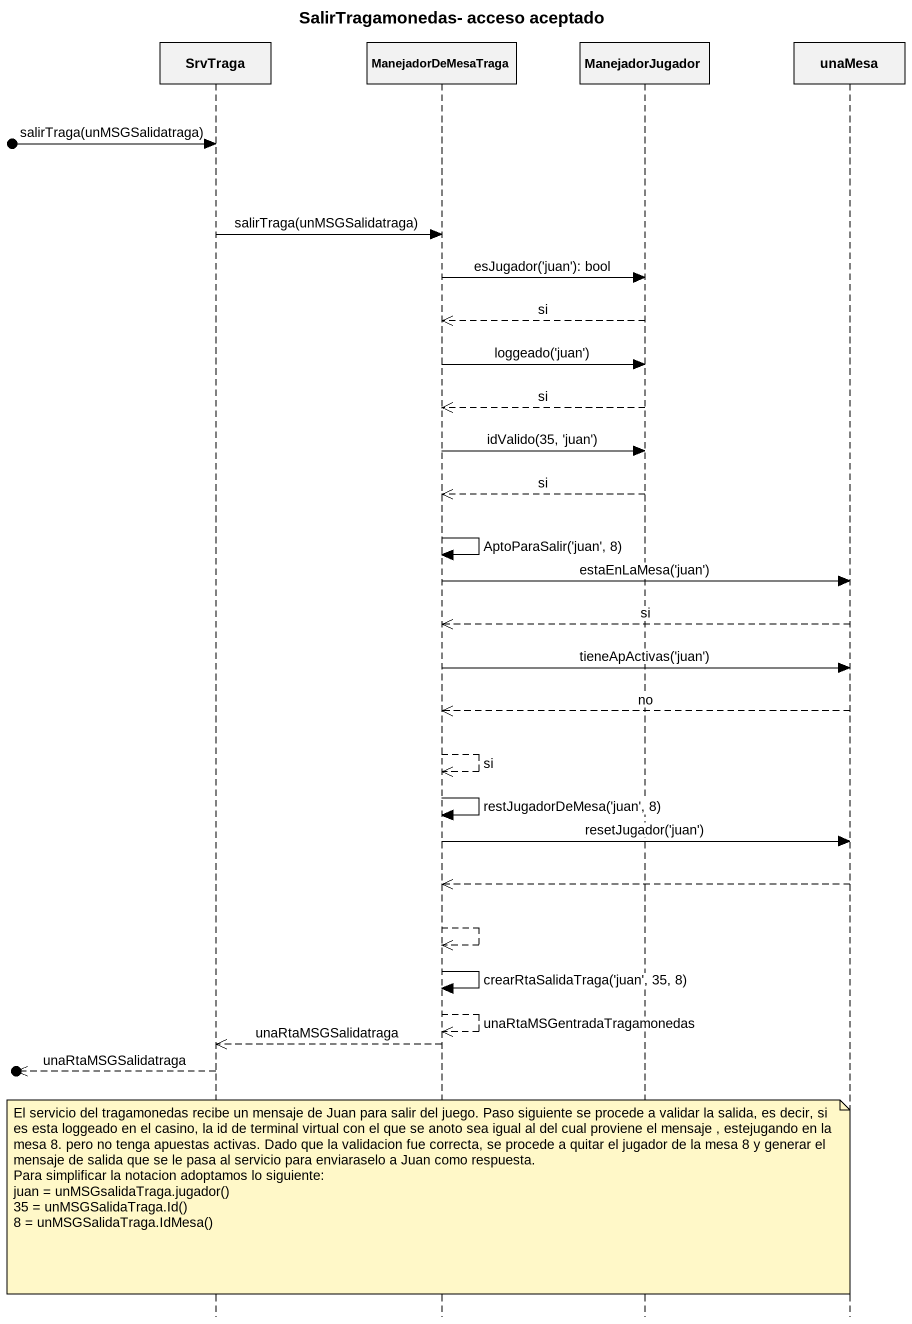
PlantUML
@startuml
title SalirTragamonedas- acceso aceptado
hide footbox
participant SrvTraga
participant ManejadorDeMesaTraga
participant ManejadorJugador
participant unaMesa

[o-> SrvTraga : salirTraga(unMSGSalidatraga)
SrvTraga -> ManejadorDeMesaTraga : salirTraga(unMSGSalidatraga)
ManejadorDeMesaTraga -> ManejadorJugador : esJugador('juan'): bool
ManejadorJugador -->> ManejadorDeMesaTraga : si
ManejadorDeMesaTraga -> ManejadorJugador : loggeado('juan')
ManejadorJugador -->> ManejadorDeMesaTraga : si
ManejadorDeMesaTraga -> ManejadorJugador : idValido(35, 'juan')
ManejadorJugador -->> ManejadorDeMesaTraga : si
ManejadorDeMesaTraga -> ManejadorDeMesaTraga : AptoParaSalir('juan', 8)
ManejadorDeMesaTraga -> unaMesa : estaEnLaMesa('juan')
unaMesa -->> ManejadorDeMesaTraga : si
ManejadorDeMesaTraga -> unaMesa : tieneApActivas('juan')
unaMesa -->> ManejadorDeMesaTraga : no
ManejadorDeMesaTraga -->> ManejadorDeMesaTraga : si
ManejadorDeMesaTraga -> ManejadorDeMesaTraga : restJugadorDeMesa('juan', 8)
ManejadorDeMesaTraga -> unaMesa : resetJugador('juan')
unaMesa -->> ManejadorDeMesaTraga
ManejadorDeMesaTraga -->> ManejadorDeMesaTraga
ManejadorDeMesaTraga -> ManejadorDeMesaTraga : crearRtaSalidaTraga('juan', 35, 8)
ManejadorDeMesaTraga -->> ManejadorDeMesaTraga : unaRtaMSGentradaTragamonedas
ManejadorDeMesaTraga -->> SrvTraga : unaRtaMSGSalidatraga
[o<<-- SrvTraga : unaRtaMSGSalidatraga
note over ManejadorDeMesaTraga
  El servicio del tragamonedas recibe un mensaje de Juan para salir del juego. Paso siguiente se procede a validar la salida, es decir, si es esta loggeado en el casino, la id de terminal virtual con el que se anoto sea igual al del cual proviene el mensaje , estejugando en la mesa 8. pero no tenga apuestas activas. Dado que la validacion fue correcta, se procede a quitar el jugador de la mesa 8 y generar el mensaje de salida que se le pasa al servicio para enviaraselo a Juan como respuesta.
  Para simplificar la notacion adoptamos lo siguiente:
  juan = unMSGsalidaTraga.jugador()
  35 = unMSGSalidaTraga.Id()
  8 = unMSGSalidaTraga.IdMesa()
end note
@enduml
